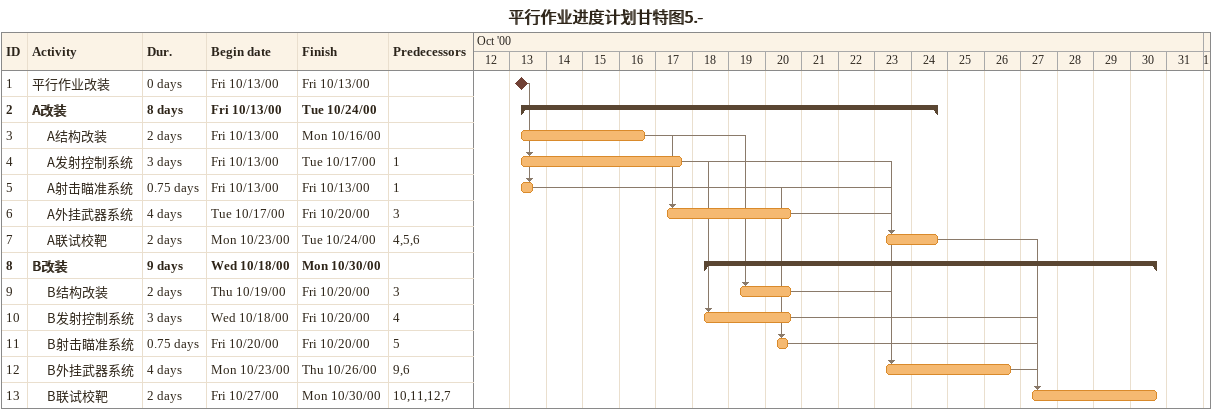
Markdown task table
平行作业进度计划甘特图5.-

| ID | Level | Task | Duration | Start | Finish | Predecessors |
|---|---|---|---|---|---|---|
| 1 | 1 | 平行作业改装 | 0d | 2000-10-13 | 2000-10-13 |  |
| 2 | 1 | **A改装** | 8d | 2000-10-13 | 2000-10-24 |  |
| 3 | 2 | A结构改装 | 2d | 2000-10-13 | 2000-10-16 |  |
| 4 | 2 | A发射控制系统 | 3d | 2000-10-13 | 2000-10-17 | 1 |
| 5 | 2 | A射击瞄准系统 | 0.75d | 2000-10-13 | 2000-10-13 | 1 |
| 6 | 2 | A外挂武器系统 | 4d | 2000-10-17 | 2000-10-20 | 3 |
| 7 | 2 | A联试校靶 | 2d | 2000-10-23 | 2000-10-24 | 4, 5, 6 |
| 8 | 1 | **B改装** | 9d | 2000-10-18 | 2000-10-30 |  |
| 9 | 2 | B结构改装 | 2d | 2000-10-19 | 2000-10-20 | 3 |
| 10 | 2 | B发射控制系统 | 3d | 2000-10-18 | 2000-10-20 | 4 |
| 11 | 2 | B射击瞄准系统 | 0.75d | 2000-10-20 | 2000-10-20 | 5 |
| 12 | 2 | B外挂武器系统 | 4d | 2000-10-23 | 2000-10-26 | 9, 6 |
| 13 | 2 | B联试校靶 | 2d | 2000-10-27 | 2000-10-30 | 10, 11, 12, 7 |
